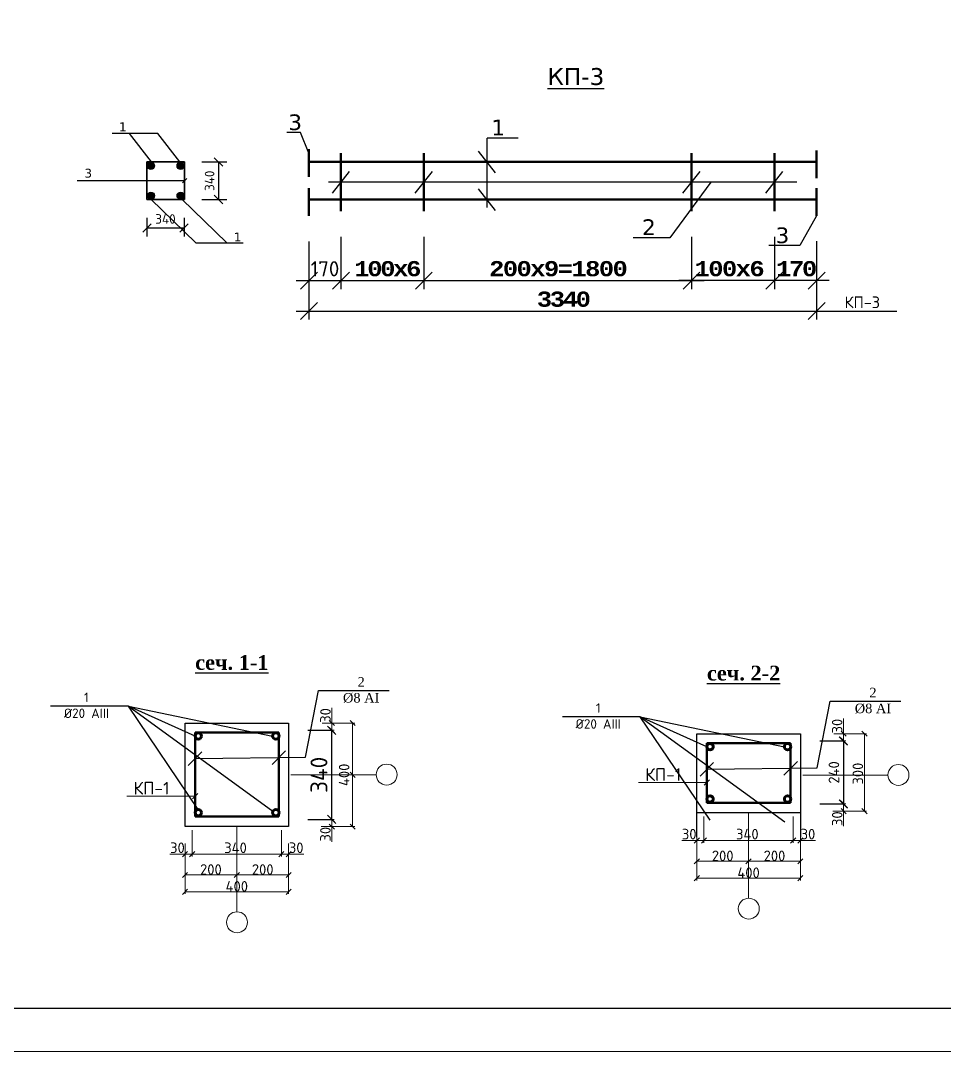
# Model space of a CAD drawing. Header units: millimetres. Extents: x 572274 to 2241483, y -888675 to -304135.
# Drawn here: x 1376827 to 1387762, y -645007 to -632805 of the extents above; entities that cross this region are included whole.
import ezdxf

# ---------------------------------------------------------------- set-up
doc = ezdxf.new("R2010")
doc.units = ezdxf.units.MM
doc.styles.get("Standard").update_dxf_attribs({"font": 'isocpeur.ttf'})
doc.styles.add('TNRoman', font='timesbd.ttf')
doc.dimstyles.new('111', dxfattribs={"dimtxt": 150, "dimasz": 100, "dimexe": 100, "dimexo": 50, "dimgap": 50, "dimtad": 1, "dimdec": 0, "dimtxsty": 'Standard', "dimblk": 'OBLIQUE', "dimcen": 100, "dimadec": 0, "dimazin": 0, "dimtfac": 1, "dimtdec": 0, "dimtmove": 0, "dimatfit": 3, "dimldrblk": 'OBLIQUE', "dimfxl": 1.25, "dimarcsym": 0})
doc.dimstyles.new('ISO-25$0', dxfattribs={"dimtxt": 300, "dimasz": 200, "dimexe": 100, "dimexo": 300, "dimgap": 50, "dimtad": 1, "dimdec": 0, "dimtxsty": 'Standard', "dimblk": 'OBLIQUE', "dimcen": 250, "dimdle": 150, "dimadec": 0, "dimazin": 0, "dimtfac": 1, "dimtdec": 0, "dimtmove": 0, "dimatfit": 3, "dimldrblk": 'OBLIQUE', "dimfxl": 1.25, "dimarcsym": 0})
doc.dimstyles.get("Standard").update_dxf_attribs({"dimtxt": 200, "dimasz": 100, "dimexe": 0.18, "dimexo": 0.0625, "dimgap": 50, "dimtad": 1, "dimdec": 0, "dimzin": 0, "dimdsep": 46, "dimtxsty": 'Standard', "dimblk": 'ARCHTICK', "dimblk2": 'ARCHTICK', "dimcen": 0.09, "dimadec": 0, "dimazin": 0, "dimtfac": 1, "dimtdec": 0, "dimtofl": 0, "dimtmove": 1, "dimatfit": 3, "dimldrblk": 'ARCHTICK', "dimfxl": 0.18, "dimtolj": 1, "dimtzin": 0, "dimarcsym": 0})

# ---------------------------------------------------------------- blocks, each defined once
blk = doc.blocks.new('_Oblique')
at = {"color": 0, "linetype": 'ByBlock', "lineweight": -2}
blk.add_line((-0.5, -0.5), (0.5, 0.5), dxfattribs=at)
blk = doc.blocks.new('_ArchTick')
at = {"color": 0, "linetype": 'ByBlock', "const_width": 0.15}
blk.add_lwpolyline([(-0.5, -0.5), (0.5, 0.5)], dxfattribs=at)
blk = doc.blocks.new('*D1228')
at = {"color": 0, "lineweight": -2, "transparency": 16777216}
for p, q in [((1380229, -641206), (1380509, -641206)), ((1380509, -641206), (1380509, -642261)), ((1380229, -642261), (1380509, -642261))]:
    blk.add_line(p, q, dxfattribs=at)
at = {"layer": 'Defpoints', "color": 0, "lineweight": 25, "transparency": 16777216}
for p in [(1380229, -641206), (1380229, -642261), (1380509, -642261)]:
    blk.add_point(p, dxfattribs=at)
at = {"color": 0, "lineweight": -2, "transparency": 16777216, "xscale": 100, "yscale": 100, "zscale": 100}
for p, rotation in [((1380509, -641206), 90), ((1380509, -642261), 270)]:
    blk.add_blockref('_ArchTick', p, dxfattribs=dict(at, rotation=rotation))
at = {"color": 0, "transparency": 16777216, "insert": (1380359, -641734), "char_height": 200, "attachment_point": 5, "rotation": 90}
blk.add_mtext('\\A1;340', dxfattribs=at)
blk = doc.blocks.new('*D1229')
at = {"color": 0, "lineweight": -2, "transparency": 16777216}
for p, q in [((1386287, -641332), (1386567, -641332)), ((1386567, -641332), (1386567, -642078)), ((1386287, -642078), (1386567, -642078))]:
    blk.add_line(p, q, dxfattribs=at)
at = {"layer": 'Defpoints', "color": 0, "lineweight": 25, "transparency": 16777216}
for p in [(1386287, -641332), (1386287, -642078), (1386567, -642078)]:
    blk.add_point(p, dxfattribs=at)
at = {"color": 0, "lineweight": -2, "transparency": 16777216, "xscale": 100, "yscale": 100, "zscale": 100}
for p, rotation in [((1386567, -641332), 90), ((1386567, -642078), 270)]:
    blk.add_blockref('_ArchTick', p, dxfattribs=dict(at, rotation=rotation))
at = {"color": 0, "transparency": 16777216, "insert": (1386455, -641705), "char_height": 200, "attachment_point": 5, "rotation": 90}
blk.add_mtext('\\A1;{\\H0.625x;240}', dxfattribs=at)
blk = doc.blocks.new('*D1230')
at = {"color": 0, "lineweight": -2, "transparency": 16777216}
for p, q in [((1380619, -635363), (1380619, -635983)), ((1381600, -635363), (1381600, -635983)), ((1380469, -635883), (1381750, -635883))]:
    blk.add_line(p, q, dxfattribs=at)
at = {"layer": 'Defpoints', "color": 0, "lineweight": 25, "transparency": 16777216}
for p in [(1380619, -635063), (1381600, -635063), (1381600, -635883)]:
    blk.add_point(p, dxfattribs=at)
at = {"color": 0, "lineweight": -2, "transparency": 16777216, "xscale": 200, "yscale": 200, "zscale": 200, "rotation": 180}
blk.add_blockref('_Oblique', (1380619, -635883), dxfattribs=at)
at = {"color": 0, "lineweight": -2, "transparency": 16777216, "xscale": 200, "yscale": 200, "zscale": 200}
blk.add_blockref('_Oblique', (1381600, -635883), dxfattribs=at)
at = {"color": 0, "transparency": 16777216, "insert": (1381161, -635743), "char_height": 300, "attachment_point": 5}
blk.add_mtext('{\\fISOCTEUR|b1|i0|c204|p49;\\H0.6x;\\T0.85;100х6}', dxfattribs=at)
blk = doc.blocks.new('*D1231')
at = {"color": 0, "lineweight": -2, "transparency": 16777216}
for p, q in [((1381600, -635363), (1381600, -635983)), ((1384769, -635363), (1384769, -635983)), ((1381450, -635883), (1384919, -635883))]:
    blk.add_line(p, q, dxfattribs=at)
at = {"layer": 'Defpoints', "color": 0, "lineweight": 25, "transparency": 16777216}
for p in [(1381600, -635063), (1384769, -635063), (1384769, -635883)]:
    blk.add_point(p, dxfattribs=at)
at = {"color": 0, "lineweight": -2, "transparency": 16777216, "xscale": 200, "yscale": 200, "zscale": 200, "rotation": 180}
blk.add_blockref('_Oblique', (1381600, -635883), dxfattribs=at)
at = {"color": 0, "lineweight": -2, "transparency": 16777216, "xscale": 200, "yscale": 200, "zscale": 200}
blk.add_blockref('_Oblique', (1384769, -635883), dxfattribs=at)
at = {"color": 0, "transparency": 16777216, "insert": (1383185, -635743), "char_height": 300, "attachment_point": 5}
blk.add_mtext('{\\fISOCTEUR|b1|i0|c204|p49;\\H0.6x;\\T0.9;200х9=1800}', dxfattribs=at)
blk = doc.blocks.new('*D1002')
at = {"color": 0, "lineweight": -2, "transparency": 16777216}
for p, q in [((1386250, -635417), (1386250, -635983)), ((1385750, -635563), (1385750, -635983)), ((1386400, -635883), (1385600, -635883))]:
    blk.add_line(p, q, dxfattribs=at)
at = {"layer": 'Defpoints', "color": 0, "lineweight": 25, "transparency": 16777216}
for p in [(1386250, -635117), (1385750, -635263), (1385750, -635883)]:
    blk.add_point(p, dxfattribs=at)
at = {"color": 0, "lineweight": -2, "transparency": 16777216, "xscale": 200, "yscale": 200, "zscale": 200, "rotation": 180}
blk.add_blockref('_Oblique', (1385750, -635883), dxfattribs=at)
at = {"color": 0, "lineweight": -2, "transparency": 16777216, "xscale": 200, "yscale": 200, "zscale": 200}
blk.add_blockref('_Oblique', (1386250, -635883), dxfattribs=at)
at = {"color": 0, "transparency": 16777216, "insert": (1386000, -635743), "char_height": 300, "attachment_point": 5}
blk.add_mtext('{\\fISOCTEUR|b1|i0|c204|p49;\\H0.6x;\\T0.8;170}', dxfattribs=at)
blk = doc.blocks.new('*D1003')
at = {"color": 0, "lineweight": -2, "transparency": 16777216}
for p, q in [((1384769, -635363), (1384769, -635983)), ((1385750, -635363), (1385750, -635983)), ((1385900, -635883), (1384619, -635883))]:
    blk.add_line(p, q, dxfattribs=at)
at = {"layer": 'Defpoints', "color": 0, "lineweight": 25, "transparency": 16777216}
for p in [(1384769, -635063), (1385750, -635063), (1384769, -635883)]:
    blk.add_point(p, dxfattribs=at)
at = {"color": 0, "lineweight": -2, "transparency": 16777216, "xscale": 200, "yscale": 200, "zscale": 200, "rotation": 180}
blk.add_blockref('_Oblique', (1384769, -635883), dxfattribs=at)
at = {"color": 0, "lineweight": -2, "transparency": 16777216, "xscale": 200, "yscale": 200, "zscale": 200}
blk.add_blockref('_Oblique', (1385750, -635883), dxfattribs=at)
at = {"color": 0, "transparency": 16777216, "insert": (1385211, -635743), "char_height": 300, "attachment_point": 5}
blk.add_mtext('{\\fISOCTEUR|b1|i0|c204|p49;\\H0.6x;\\T0.9;100х6}', dxfattribs=at)
blk = doc.blocks.new('*D1004')
at = {"color": 0, "lineweight": -2, "transparency": 16777216}
for p, q in [((1380240, -635617), (1380240, -636344)), ((1386250, -635617), (1386250, -636344)), ((1380090, -636244), (1386400, -636244))]:
    blk.add_line(p, q, dxfattribs=at)
at = {"layer": 'Defpoints', "color": 0, "lineweight": 25, "transparency": 16777216}
for p in [(1380240, -635317), (1386250, -635317), (1386250, -636244)]:
    blk.add_point(p, dxfattribs=at)
at = {"color": 0, "lineweight": -2, "transparency": 16777216, "xscale": 200, "yscale": 200, "zscale": 200, "rotation": 180}
blk.add_blockref('_Oblique', (1380240, -636244), dxfattribs=at)
at = {"color": 0, "lineweight": -2, "transparency": 16777216, "xscale": 200, "yscale": 200, "zscale": 200}
blk.add_blockref('_Oblique', (1386250, -636244), dxfattribs=at)
at = {"color": 0, "transparency": 16777216, "insert": (1383245, -636104), "char_height": 300, "attachment_point": 5}
blk.add_mtext('{\\fISOCTEUR|b1|i0|c204|p49;\\H0.6x;\\T0.85;3340}', dxfattribs=at)
blk = doc.blocks.new('*D1005')
at = {"color": 0, "lineweight": -2, "transparency": 16777216}
for p, q in [((1380240, -635420), (1380240, -635983)), ((1380619, -635619), (1380619, -635983)), ((1380090, -635883), (1380769, -635883))]:
    blk.add_line(p, q, dxfattribs=at)
at = {"layer": 'Defpoints', "color": 0, "lineweight": 25, "transparency": 16777216}
for p in [(1380240, -635120), (1380619, -635319), (1380619, -635883)]:
    blk.add_point(p, dxfattribs=at)
at = {"color": 0, "lineweight": -2, "transparency": 16777216, "xscale": 200, "yscale": 200, "zscale": 200, "rotation": 180}
blk.add_blockref('_Oblique', (1380240, -635883), dxfattribs=at)
at = {"color": 0, "lineweight": -2, "transparency": 16777216, "xscale": 200, "yscale": 200, "zscale": 200}
blk.add_blockref('_Oblique', (1380619, -635883), dxfattribs=at)
at = {"color": 0, "transparency": 16777216, "insert": (1380430, -635743), "char_height": 300, "attachment_point": 5}
blk.add_mtext('{\\H0.6x;170}', dxfattribs=at)
blk = doc.blocks.new('*D1006')
at = {"color": 0, "lineweight": -2, "transparency": 16777216}
for p, q in [((1378323, -635141), (1378323, -635359)), ((1378762, -635141), (1378762, -635359)), ((1378323, -635259), (1378762, -635259))]:
    blk.add_line(p, q, dxfattribs=at)
at = {"layer": 'Defpoints', "color": 0, "lineweight": 25, "transparency": 16777216}
for p in [(1378323, -635091), (1378762, -635091), (1378762, -635259)]:
    blk.add_point(p, dxfattribs=at)
at = {"color": 0, "lineweight": -2, "transparency": 16777216, "xscale": 100, "yscale": 100, "zscale": 100, "rotation": 180}
blk.add_blockref('_Oblique', (1378323, -635259), dxfattribs=at)
at = {"color": 0, "lineweight": -2, "transparency": 16777216, "xscale": 100, "yscale": 100, "zscale": 100}
blk.add_blockref('_Oblique', (1378762, -635259), dxfattribs=at)
at = {"color": 0, "transparency": 16777216, "insert": (1378542, -635153), "char_height": 150, "attachment_point": 5}
blk.add_mtext('{\\H0.75x;340}', dxfattribs=at)
blk = doc.blocks.new('*D1007')
at = {"color": 0, "lineweight": -2, "transparency": 16777216}
for p, q in [((1378973, -634478), (1379270, -634478)), ((1379170, -634478), (1379170, -634923)), ((1378973, -634923), (1379270, -634923))]:
    blk.add_line(p, q, dxfattribs=at)
at = {"layer": 'Defpoints', "color": 0, "lineweight": 25, "transparency": 16777216}
for p in [(1378923, -634478), (1378923, -634923), (1379170, -634923)]:
    blk.add_point(p, dxfattribs=at)
at = {"color": 0, "lineweight": -2, "transparency": 16777216, "xscale": 100, "yscale": 100, "zscale": 100}
for p, rotation in [((1379170, -634478), 90), ((1379170, -634923), 270)]:
    blk.add_blockref('_Oblique', p, dxfattribs=dict(at, rotation=rotation))
at = {"color": 0, "transparency": 16777216, "insert": (1379064, -634701), "char_height": 150, "attachment_point": 5, "rotation": 90}
blk.add_mtext('{\\H0.75x;340}', dxfattribs=at)

msp = doc.modelspace()

# ---------------------------------------------------------------- hatches: boundary and pattern name
h = msp.add_hatch(color=256)
edge = h.paths.add_edge_path()
edge.add_arc((1378369.889, -634523.961), 42.494, 0, 360)
h = msp.add_hatch(color=256)
edge = h.paths.add_edge_path()
edge.add_arc((1378721.645, -634523.961), 42.494, 0, 360)
h = msp.add_hatch(color=256)
edge = h.paths.add_edge_path()
edge.add_arc((1378369.889, -634877.389), 42.494, 0, 360)
h = msp.add_hatch(color=256)
edge = h.paths.add_edge_path()
edge.add_arc((1378721.645, -634877.389), 42.494, 0, 360)

# ---------------------------------------------------------------- linework, layer by layer
for p, q in [((1378451.139, -634139.922), (1377910.758, -634139.922)), ((1378377.513, -634478.813), (1378117.785, -634139.922)), ((1378710.867, -634478.813), (1378451.139, -634139.922)), ((1382348.95, -635019.499), (1382348.95, -634198.037)), ((1382715.323, -634198.037), (1382348.95, -634198.037)), ((1382450.382, -634605.786), (1382247.518, -634350.373)), ((1380517.882, -634846.868), (1380720.746, -634591.455)), ((1381498.604, -634846.868), (1381701.468, -634591.455)), ((1384668.03, -634846.868), (1384870.893, -634591.455)), ((1385648.752, -634846.725), (1385851.615, -634591.312)), ((1378768.376, -634700.675), (1377496.11, -634700.675)), ((1378793.303, -634675.431), (1378743.449, -634725.92)), ((1386015.814, -634719.161), (1380473.779, -634719.161)), ((1384997.707, -634719.161), (1384512.366, -635377.605)), ((1382450.36, -635051.134), (1382247.497, -634795.722)), ((1380348.19, -634923.284), (1382882.351, -634923.284)), ((1386249.553, -634923.284), (1383715.392, -634923.284)), ((1386249.553, -635117.187), (1386051.149, -635469.171)), ((1384512.366, -635377.605), (1384077.726, -635377.605)), ((1386051.149, -635469.171), (1385684.557, -635469.171)), ((1386399.553, -636243.625), (1387201.195, -636243.625)), ((1378892.696, -641274.372), (1378104.913, -640921.34)), ((1384950.801, -641400.565), (1384163.017, -641047.533)), ((1378773.341, -641120.427), (1379999.591, -641120.427)), ((1378773.341, -642346.677), (1378773.341, -641120.427)), ((1379999.591, -641120.427), (1379999.591, -642346.677)), ((1384831.446, -641246.62), (1386057.696, -641246.62)), ((1384831.446, -642472.87), (1384831.446, -641246.62)), ((1386057.696, -641246.62), (1386057.696, -642472.87)), ((1378972.776, -641461.265), (1378812.616, -641622.801)), ((1379963.995, -641448.274), (1379803.835, -641609.81)), ((1385030.88, -641587.458), (1384870.721, -641748.994)), ((1386022.099, -641574.467), (1385861.94, -641736.003)), ((1386057.696, -642185.115), (1384831.446, -642185.115)), ((1379999.591, -642346.677), (1378773.341, -642346.677))]:
    msp.add_line(p, q)
at = {"lineweight": 50}
for p, q in [((1380240.09, -634327.727), (1380240.09, -634655.829)), ((1380619.314, -634375.415), (1380619.314, -635062.622)), ((1381600.036, -634375.558), (1381600.036, -635062.765)), ((1384769.461, -634375.558), (1384769.461, -635062.765)), ((1385750.184, -634375.415), (1385750.184, -635062.622)), ((1386249.553, -634343.881), (1386249.553, -634671.983)), ((1386249.553, -634478.079), (1380240.09, -634478.079)), ((1380240.068, -634789.086), (1380240.068, -635117.187)), ((1386249.553, -634789.086), (1386249.553, -635117.187)), ((1380240.068, -634923.284), (1386249.553, -634923.568)), ((1378892.696, -641232.22), (1378892.696, -642225.482)), ((1379883.915, -641232.22), (1378892.696, -641232.22)), ((1379883.915, -641232.22), (1379883.915, -642225.482)), ((1384950.801, -641358.413), (1384950.801, -642063.921)), ((1385942.019, -641358.413), (1384950.801, -641358.413)), ((1385942.019, -641358.413), (1385942.019, -642063.921)), ((1385942.019, -642063.921), (1384950.801, -642063.921)), ((1379883.915, -642225.482), (1378892.696, -642225.482))]:
    msp.add_line(p, q, dxfattribs=at)
at = {"lineweight": 35}
for p, q in [((1378323.158, -634478.066), (1378768.376, -634478.066)), ((1378323.158, -634923.284), (1378323.158, -634478.066)), ((1378768.376, -634478.066), (1378768.376, -634923.284)), ((1378768.376, -634923.284), (1378323.158, -634923.284))]:
    msp.add_line(p, q, dxfattribs=at)
at = {"lineweight": 25}
for p, q in [((1378369.889, -634919.883), (1378900.758, -635434.851)), ((1378737.251, -634919.883), (1379268.12, -635434.851)), ((1378900.758, -635434.851), (1379460.758, -635434.851))]:
    msp.add_line(p, q, dxfattribs=at)
at = {"lineweight": 9}
for p, q in [((1380511.959, -641120.427), (1380511.959, -640941.599)), ((1386570.064, -641246.62), (1386570.064, -641067.792)), ((1380229.002, -641205.805), (1380537.506, -641205.805)), ((1380396.692, -641120.427), (1380783.369, -641120.427)), ((1380499.186, -641205.805), (1380486.412, -641205.805)), ((1380511.959, -641205.805), (1380511.959, -641120.427)), ((1380757.822, -641733.552), (1380757.822, -641120.427)), ((1386287.107, -641331.998), (1386595.611, -641331.998)), ((1386454.796, -641246.62), (1386841.474, -641246.62)), ((1386557.29, -641331.998), (1386544.517, -641331.998)), ((1386570.064, -641331.998), (1386570.064, -641246.62)), ((1386815.927, -641859.745), (1386815.927, -641246.62)), ((1380027.795, -641733.552), (1381036.59, -641733.552)), ((1380198.141, -641733.552), (1380537.506, -641733.552)), ((1380396.692, -641733.552), (1380783.369, -641733.552)), ((1380409.465, -641733.552), (1380783.369, -641733.552)), ((1380757.822, -642346.677), (1380757.822, -641733.552)), ((1386085.899, -641737.597), (1387094.694, -641737.597)), ((1386815.927, -642163.34), (1386815.927, -641859.745)), ((1385444.571, -642185.115), (1385444.571, -643193.91)), ((1385444.571, -642197.889), (1385444.571, -642537.253)), ((1386287.107, -642077.962), (1386595.611, -642077.962)), ((1386442.023, -642163.34), (1386595.611, -642163.34)), ((1386454.796, -642163.34), (1386841.474, -642163.34)), ((1386557.29, -642077.962), (1386544.517, -642077.962)), ((1386570.064, -642077.962), (1386570.064, -642163.34)), ((1386570.064, -642163.34), (1386570.064, -642342.168)), ((1380229.002, -642261.299), (1380537.506, -642261.299)), ((1380499.186, -642261.299), (1380486.412, -642261.299)), ((1380511.959, -642261.299), (1380511.959, -642346.677)), ((1384916.823, -642228.749), (1384916.823, -642537.253)), ((1385972.318, -642228.749), (1385972.318, -642537.253)), ((1378858.719, -642390.311), (1378858.719, -642698.815)), ((1379386.466, -642346.677), (1379386.466, -643355.472)), ((1379386.466, -642359.45), (1379386.466, -642698.815)), ((1379914.214, -642390.311), (1379914.214, -642698.815)), ((1380383.918, -642346.677), (1380537.506, -642346.677)), ((1380396.692, -642346.677), (1380783.369, -642346.677)), ((1380511.959, -642346.677), (1380511.959, -642525.505)), ((1384831.446, -642383.666), (1384831.446, -642982.587)), ((1384831.446, -642383.666), (1384831.446, -642537.253)), ((1384831.446, -642396.439), (1384831.446, -642783.117)), ((1385444.571, -642396.439), (1385444.571, -642783.117)), ((1385444.571, -642409.213), (1385444.571, -642783.117)), ((1386057.696, -642383.666), (1386057.696, -642982.587)), ((1386057.696, -642396.439), (1386057.696, -642783.117)), ((1378773.341, -642545.227), (1378773.341, -643144.148)), ((1378773.341, -642545.227), (1378773.341, -642698.815)), ((1378773.341, -642558.001), (1378773.341, -642944.678)), ((1379386.466, -642558.001), (1379386.466, -642944.678)), ((1379999.591, -642545.227), (1379999.591, -643144.148)), ((1379999.591, -642558.001), (1379999.591, -642944.678)), ((1384831.446, -642511.707), (1384652.618, -642511.707)), ((1384916.823, -642511.707), (1384831.446, -642511.707)), ((1384916.823, -642498.933), (1384916.823, -642486.16)), ((1384916.823, -642511.707), (1385444.571, -642511.707)), ((1385972.318, -642511.707), (1385444.571, -642511.707)), ((1385972.318, -642498.933), (1385972.318, -642486.16)), ((1385972.318, -642511.707), (1386057.696, -642511.707)), ((1386057.696, -642511.707), (1386236.524, -642511.707)), ((1378773.341, -642673.268), (1378594.513, -642673.268)), ((1378858.719, -642673.268), (1378773.341, -642673.268)), ((1378858.719, -642660.495), (1378858.719, -642647.721)), ((1378858.719, -642673.268), (1379386.466, -642673.268)), ((1379386.466, -642570.774), (1379386.466, -642944.678)), ((1379914.214, -642673.268), (1379386.466, -642673.268)), ((1379914.214, -642660.495), (1379914.214, -642647.721)), ((1379914.214, -642673.268), (1379999.591, -642673.268)), ((1379999.591, -642673.268), (1380178.419, -642673.268)), ((1384831.446, -642757.57), (1385444.571, -642757.57)), ((1385444.571, -642757.57), (1386057.696, -642757.57)), ((1378773.341, -642919.131), (1379386.466, -642919.131)), ((1379386.466, -642919.131), (1379999.591, -642919.131)), ((1384831.446, -642957.04), (1386057.696, -642957.04)), ((1378773.341, -643118.601), (1379999.591, -643118.601))]:
    msp.add_line(p, q, dxfattribs=at)
at = {"lineweight": 15}
for p, q in [((1384950.801, -641824.393), (1384142.442, -641824.393)), ((1378892.696, -641985.955), (1378084.338, -641985.955))]:
    msp.add_line(p, q, dxfattribs=at)
at = {"color": 250, "lineweight": 0}
msp.add_lwpolyline([(1365892.355, -645007.415), (1407892.355, -645007.415), (1407892.355, -615307.415), (1365892.355, -615307.415)], close=True, dxfattribs=at)
at = {"color": 1, "lineweight": 30}
msp.add_lwpolyline([(1407392.355, -615807.415), (1367892.355, -615807.415), (1367892.355, -644496.498), (1407392.355, -644496.498)], close=True, dxfattribs=at)
at = {"lineweight": 25}
msp.add_lwpolyline([(1380240.09, -634375.034), (1380142.223, -634128.34), (1379977.693, -634128.34)], dxfattribs=at)
for points in [[(1378892.696, -641542.033), (1380199.31, -641524.908), (1380353.492, -640735.333), (1381189.603, -640735.333)], [(1378930.71, -642143.17), (1378104.913, -640921.34), (1377181.837, -640921.34)], [(1378104.913, -640921.34), (1379810.033, -641274.372)], [(1378104.913, -640921.34), (1379814.479, -642163.346)], [(1384950.801, -641668.226), (1386257.415, -641651.101), (1386411.596, -640861.526), (1387247.707, -640861.526)], [(1384988.814, -642269.363), (1384163.017, -641047.533), (1383239.942, -641047.533)], [(1384163.017, -641047.533), (1385868.138, -641400.565)], [(1384163.017, -641047.533), (1385872.583, -642289.539)]]:
    msp.add_lwpolyline(points)
for centre in [(1378369.889, -634523.961), (1378721.645, -634523.961), (1378369.889, -634877.389), (1378721.645, -634877.389)]:
    msp.add_circle(centre, 42.494)
at = {"lineweight": 70}
for centre in [(1378930.71, -641274.372), (1379848.047, -641274.372), (1384988.814, -641400.565), (1385906.152, -641400.565), (1384988.814, -642019.623), (1385906.152, -642019.623), (1378930.71, -642181.184), (1379848.047, -642181.184)]:
    msp.add_circle(centre, 38.014, dxfattribs=at)
at = {"lineweight": 9}
for centre in [(1381160.441, -641731.099), (1387218.546, -641735.145), (1385447.023, -643317.762), (1379388.919, -643479.323)]:
    msp.add_circle(centre, 123.876, dxfattribs=at)

# ---------------------------------------------------------------- block references
at = {"lineweight": 9, "xscale": 61.3125, "yscale": 61.3125, "zscale": 61.3125}
for p, rotation in [((1380511.959, -641120.427), 270), ((1380757.822, -641120.427), 90), ((1380511.959, -641205.805), 270), ((1386570.064, -641246.62), 270), ((1386815.927, -641246.62), 90), ((1386570.064, -641331.998), 270), ((1380757.822, -641733.552), 90), ((1386570.064, -642077.962), 90), ((1386570.064, -642077.962), 270), ((1386570.064, -642163.34), 270), ((1386815.927, -642163.34), 270), ((1380511.959, -642261.299), 90), ((1380511.959, -642261.299), 270), ((1380511.959, -642346.677), 270), ((1380757.822, -642346.677), 270), ((1384831.446, -642511.707), 180), ((1384916.823, -642511.707), 180), ((1385972.318, -642511.707), 180), ((1386057.696, -642511.707), 180), ((1378773.341, -642673.268), 180), ((1378858.719, -642673.268), 180), ((1379914.214, -642673.268), 180), ((1379999.591, -642673.268), 180), ((1384831.446, -642757.57), 180), ((1385444.571, -642757.57), 180), ((1378773.341, -642919.131), 180), ((1379386.466, -642919.131), 180), ((1384831.446, -642957.04), 180), ((1378773.341, -643118.601), 180)]:
    msp.add_blockref('_Oblique', p, dxfattribs=dict(at, rotation=rotation))
at = {"xscale": 61.3125, "yscale": 61.3125, "zscale": 61.3125, "rotation": 180}
for p in [(1384950.801, -641824.393), (1378892.696, -641985.955)]:
    msp.add_blockref('_Oblique', p, dxfattribs=at)
at = {"lineweight": 9, "xscale": 61.3125, "yscale": 61.3125, "zscale": 61.3125}
for p in [(1384916.823, -642511.707), (1378858.719, -642673.268), (1385444.571, -642757.57), (1386057.696, -642757.57), (1379386.466, -642919.131), (1379999.591, -642919.131), (1386057.696, -642957.04), (1379999.591, -643118.601)]:
    msp.add_blockref('_Oblique', p, dxfattribs=at)

# ---------------------------------------------------------------- texts
at = {"style": 'TNRoman'}
for s, insert, char_height, width, attachment_point in [('{\\fVerdana|b0|i0|c204|p34;\\LКП-3}', (1383062.381, -633367.017), 200, 2052.02484, 1), ('{\\fVerdana|b0|i0|c0|p34;1}', (1377991.292, -634009.981), 104.08907, 359.63973, 1), ('{\\fVerdana|b0|i0|c204|p34;3}', (1380158.284, -633915.814), 185.50196, 288.80569, 3), ('{\\fVerdana|b0|i0|c0|p34;1}', (1382562.667, -633977.381), 185.50196, 288.80569, 3), ('{\\fVerdana|b0|i0|c204|p34;3}', (1377582.537, -634559.06), 104.08907, 1823.62475, 1), ('{\\fVerdana|b0|i0|c0|p34;2}', (1384345.309, -635157.438), 185.50196, 288.80569, 3), ('{\\fVerdana|b0|i0|c204|p34;1}', (1379350.758, -635314.851), 104.08907, 359.63973, 1), ('{\\fVerdana|b0|i0|c204|p34;3}', (1385926.37, -635253.732), 185.50196, 288.80569, 3)]:
    msp.add_mtext(s, dxfattribs=dict(at, insert=insert, char_height=char_height, width=width, attachment_point=attachment_point))
at = {"lineweight": 9, "attachment_point": 5}
for s, insert, char_height in [('КП-3', (1386790.505, -636139.917), 138.4769), ('30', (1384741.725, -642435.278), 125), ('340', (1385429.651, -642435.278), 125), ('30', (1386147.416, -642435.278), 125), ('30', (1378683.621, -642596.839), 125), ('340', (1379371.547, -642596.839), 125), ('30', (1380089.312, -642596.839), 125), ('200', (1385138.008, -642692.818), 125), ('200', (1385751.133, -642692.818), 125), ('200', (1379079.904, -642854.38), 125), ('200', (1379693.029, -642854.38), 125), ('400', (1385444.571, -642892.288), 125), ('400', (1379386.466, -643053.85), 125)]:
    msp.add_mtext(s, dxfattribs=dict(at, insert=insert, char_height=char_height))
for s, insert, char_height, width, attachment_point in [('{\\fTimes New Roman|b1|i0|c204|p18;\\Lсеч. 1-1}', (1378893.446, -640315.647), 175, 2750.27373, 1), ('{\\fTimes New Roman|b1|i0|c204|p18;\\Lсеч. 2-2}', (1384951.551, -640441.84), 175, 2750.27373, 1), ('{\\fTimes New Roman|b0|i0|c0|p18;2\\P%%C8\\fTimes New Roman|b0|i0|c204|p18; А\\fTimes New Roman|b0|i0|c0|p18;I}', (1380858.736, -640576.985), 112.66711, 987.88382, 2), ('{\\fTimes New Roman|b0|i0|c0|p18;2\\P%%C8\\fTimes New Roman|b0|i0|c204|p18; А\\fTimes New Roman|b0|i0|c0|p18;I}', (1386916.841, -640703.178), 112.66711, 987.88382, 2), ('1\\P%%C20 АIII', (1377606.373, -640760.666), 112.6671, 987.88382, 2), ('1\\P%%C20 АIII', (1383664.477, -640886.859), 112.6671, 987.88382, 2)]:
    msp.add_mtext(s, dxfattribs=dict(insert=insert, char_height=char_height, width=width, attachment_point=attachment_point))
at = {"lineweight": 9, "char_height": 125, "attachment_point": 5, "rotation": 90}
for s, insert in [('30', (1380435.53, -641030.706)), ('30', (1386493.635, -641156.899)), ('400', (1380656.861, -641733.552)), ('300', (1386738.104, -641719.487)), ('30', (1386493.635, -642253.06)), ('30', (1380435.53, -642436.397))]:
    msp.add_mtext(s, dxfattribs=dict(at, insert=insert))
at = {"lineweight": 15, "char_height": 150, "attachment_point": 5}
for insert in [(1384434.188, -641730.836), (1378376.084, -641892.398)]:
    msp.add_mtext('КП-1', dxfattribs=dict(at, insert=insert))

# ---------------------------------------------------------------- dimensions: what is measured, and where the dimension line sits
for base, p1, p2, angle, text, dimstyle, picture, middle in [((1379170.009, -634923.284), (1378923.361, -634478.066), (1378923.361, -634923.284), 90, '{\\H0.75x;340}', '111', '*D1007', (1379170.009, -634700.675)), ((1384769.461, -635882.791), (1385750.184, -635062.622), (1384769.461, -635062.622), 180, '{\\fISOCTEUR|b1|i0|c204|p49;\\H0.6x;\\T0.9;100х6}', 'ISO-25$0', '*D1003', (1385210.758, -635882.791)), ((1385750.184, -635882.791), (1386249.553, -635117.187), (1385750.184, -635262.622), 180, '{\\fISOCTEUR|b1|i0|c204|p49;\\H0.6x;\\T0.8;170}', 'ISO-25$0', '*D1002', (1385999.868, -635882.791))]:
    dim = msp.add_linear_dim(base=base, p1=p1, p2=p2, angle=angle, text=text, dimstyle=dimstyle)
    dim.commit()
    dim.dimension.update_dxf_attribs({"geometry": picture, "text_midpoint": middle, "dimtype": 160})
for base, p1, p2, text, dimstyle, picture, middle in [((1378761.794, -635258.96), (1378323.158, -635091.273), (1378761.794, -635091.273), '{\\H0.75x;340}', '111', '*D1006', (1378542.476, -635258.96)), ((1380619.314, -635882.791), (1380240.068, -635119.695), (1380619.314, -635318.88), '{\\H0.6x;170}', 'ISO-25$0', '*D1005', (1380429.691, -635882.791)), ((1381600.036, -635882.791), (1380619.314, -635062.622), (1381600.036, -635062.622), '{\\fISOCTEUR|b1|i0|c204|p49;\\H0.6x;\\T0.85;100х6}', 'ISO-25$0', '*D1230', (1381160.758, -635882.791))]:
    dim = msp.add_linear_dim(base=base, p1=p1, p2=p2, text=text, dimstyle=dimstyle)
    dim.commit()
    dim.dimension.update_dxf_attribs({"geometry": picture, "text_midpoint": middle, "dimtype": 160})
for base, p1, p2, text, picture, middle in [((1384769.461, -635882.791), (1381600.036, -635062.765), (1384769.461, -635062.765), '{\\fISOCTEUR|b1|i0|c204|p49;\\H0.6x;\\T0.9;200х9=1800}', '*D1231', (1383184.749, -635742.791)), ((1386249.553, -636243.625), (1380240.068, -635317.187), (1386249.553, -635317.187), '{\\fISOCTEUR|b1|i0|c204|p49;\\H0.6x;\\T0.85;3340}', '*D1004', (1383244.811, -636103.625))]:
    dim = msp.add_linear_dim(base=base, p1=p1, p2=p2, text=text, dimstyle='ISO-25$0')
    dim.commit()
    dim.dimension.update_dxf_attribs({"geometry": picture, "text_midpoint": middle})
at = {"color": 0}
for base, p1, p2, text, picture, middle in [((1380508.973, -642261.299), (1380229.002, -641205.805), (1380229.002, -642261.299), '340', '*D1228', (1380358.973, -641733.552)), ((1386567.077, -642077.962), (1386287.107, -641331.998), (1386287.107, -642077.962), '{\\H0.625x;240}', '*D1229', (1386454.577, -641704.98))]:
    dim = msp.add_linear_dim(base=base, p1=p1, p2=p2, angle=90, text=text, dimstyle='Standard', dxfattribs=at)
    dim.commit()
    dim.dimension.update_dxf_attribs({"geometry": picture, "text_midpoint": middle})

doc.saveas('drawing.dxf')
